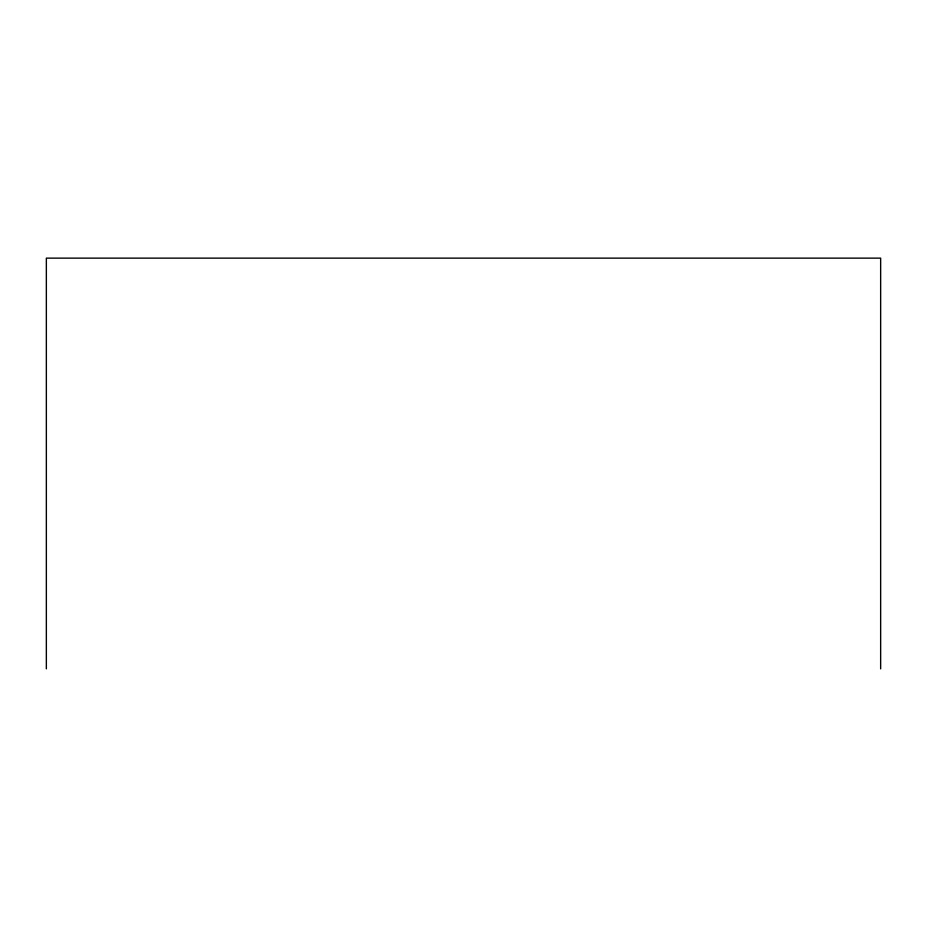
<?xml version="1.0" encoding="UTF-8"?>
<svg xmlns="http://www.w3.org/2000/svg" width="927" height="927" viewBox="0 0 927 927"><rect width="100%" height="100%" fill="white"/><g stroke="black" fill="none" stroke-linecap="round" stroke-linejoin="round"><path stroke-width="1.39" d="M880.65 668.865L880.65 258.135L46.35 258.135L46.35 668.865"/></g></svg>
